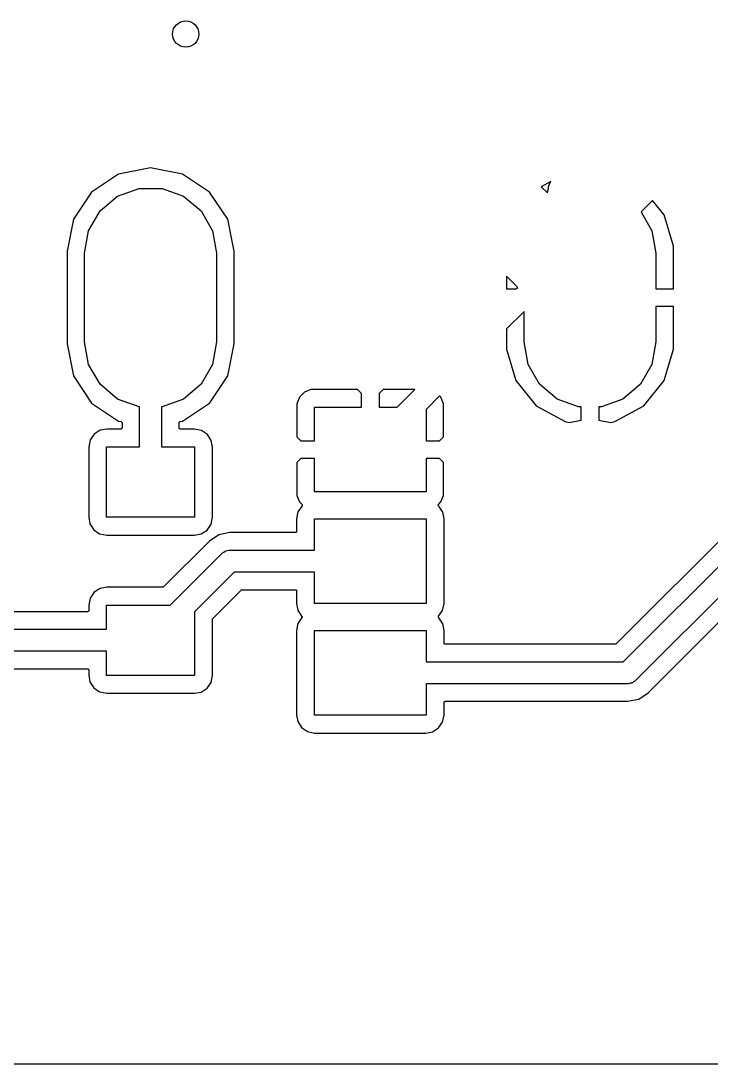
# Model space of a CAD drawing. Extents: x 0.3 to 75.7, y -92.7 to -0.5.
# Drawn here: x 27.62 to 35.48, y -92.72 to -80.85 of the extents above; entities that cross this region are included whole.
import ezdxf

# ---------------------------------------------------------------- set-up
doc = ezdxf.new("R2010")
doc.units = 0
doc.header["$MEASUREMENT"] = 0
doc.layers.add('BLACK', color=7, linetype='CONTINUOUS')

msp = doc.modelspace()

# ---------------------------------------------------------------- linework, layer by layer
at = {"layer": 'Black'}
for p, q in [((29.1, -82.5216), (28.7365, -82.5939)), ((29.4635, -82.5939), (29.1, -82.5216)), ((28.7365, -82.5939), (28.4284, -82.7998)), ((29.7716, -82.7998), (29.4635, -82.5939)), ((28.725, -82.8457), (28.9698, -82.7566)), ((28.9698, -82.7566), (29.2302, -82.7566)), ((29.2302, -82.7566), (29.475, -82.8457)), ((33.6547, -82.6774), (33.5446, -82.7375)), ((33.5446, -82.7375), (33.6149, -82.8078)), ((33.6188, -82.7933), (33.6302, -82.729)), ((33.6302, -82.729), (33.6412, -82.7099)), ((33.6412, -82.7099), (33.6468, -82.6887)), ((33.6468, -82.6887), (33.6547, -82.6774)), ((28.4284, -82.7998), (28.2225, -83.1079)), ((28.5255, -83.0131), (28.725, -82.8457)), ((29.475, -82.8457), (29.6745, -83.0131)), ((29.9774, -83.1079), (29.7716, -82.7998)), ((33.6149, -82.8078), (33.6188, -82.7933)), ((34.813, -82.8941), (34.6816, -83.0255)), ((34.9447, -83.0573), (34.813, -82.8941)), ((28.2225, -83.1079), (28.15, -83.4726)), ((28.3952, -83.2387), (28.5255, -83.0131)), ((29.6745, -83.0131), (29.8048, -83.2387)), ((30.0386, -83.4155), (29.9774, -83.1079)), ((34.6816, -83.0255), (34.8048, -83.2387)), ((35.05, -83.4149), (34.9447, -83.0573)), ((28.35, -83.4952), (28.3952, -83.2387)), ((29.8048, -83.2387), (29.85, -83.4952)), ((34.8048, -83.2387), (34.85, -83.4952)), ((28.15, -83.4726), (28.15, -84.5274)), ((30.05, -83.4726), (30.0386, -83.4155)), ((30.05, -84.087), (30.05, -83.4726)), ((35.05, -83.9), (35.05, -83.4149)), ((28.35, -84.5048), (28.35, -83.4952)), ((29.85, -83.4952), (29.85, -84.5048)), ((34.85, -83.4952), (34.85, -83.9)), ((33.2791, -83.8862), (33.15, -83.7571)), ((33.15, -83.7571), (33.15, -83.9)), ((33.15, -83.9), (33.257, -83.9)), ((33.257, -83.9), (33.2638, -83.8961)), ((33.2638, -83.8961), (33.2772, -83.8867)), ((33.2772, -83.8867), (33.2791, -83.8862)), ((34.85, -83.9), (35.05, -83.9)), ((30.05, -84.5274), (30.05, -84.087)), ((33.35, -84.1568), (33.15, -84.3568)), ((33.35, -84.5048), (33.35, -84.1568)), ((34.85, -84.1), (34.85, -84.5048)), ((35.05, -84.1), (34.85, -84.1)), ((35.05, -84.5851), (35.05, -84.1)), ((33.15, -84.3568), (33.15, -84.5851)), ((28.15, -84.5274), (28.2225, -84.8921)), ((28.3952, -84.7613), (28.35, -84.5048)), ((29.85, -84.5048), (29.8048, -84.7613)), ((29.9774, -84.8921), (30.05, -84.5274)), ((33.3952, -84.7613), (33.35, -84.5048)), ((34.85, -84.5048), (34.8048, -84.7613)), ((33.15, -84.5851), (33.2553, -84.9427)), ((34.9447, -84.9427), (35.05, -84.5851)), ((28.5255, -84.9869), (28.3952, -84.7613)), ((29.8048, -84.7613), (29.6745, -84.9869)), ((33.5255, -84.9869), (33.3952, -84.7613)), ((34.8048, -84.7613), (34.6745, -84.9869)), ((28.2225, -84.8921), (28.4284, -85.2002)), ((29.7732, -85.1978), (29.9774, -84.8921)), ((28.725, -85.1543), (28.5255, -84.9869)), ((29.6745, -84.9869), (29.475, -85.1543)), ((33.2553, -84.9427), (33.4891, -85.2323)), ((33.725, -85.1543), (33.5255, -84.9869)), ((34.6745, -84.9869), (34.475, -85.1543)), ((34.7109, -85.2323), (34.9447, -84.9427)), ((30.7954, -85.1341), (30.765, -85.2076)), ((30.8517, -85.0778), (30.7954, -85.1341)), ((30.9252, -85.0474), (30.8517, -85.0778)), ((31.4544, -85.0474), (30.9252, -85.0474)), ((31.5, -85.093), (31.4544, -85.0474)), ((31.5, -85.2474), (31.5, -85.093)), ((31.7456, -85.0474), (31.7, -85.093)), ((31.7, -85.093), (31.7, -85.2474)), ((32.1058, -85.0474), (31.7456, -85.0474)), ((31.9058, -85.2474), (32.1058, -85.0474)), ((32.3886, -85.1182), (32.235, -85.2718)), ((32.4046, -85.1341), (32.3886, -85.1182)), ((32.435, -85.2076), (32.4046, -85.1341)), ((28.4284, -85.2002), (28.7365, -85.4061)), ((28.9698, -85.2434), (28.725, -85.1543)), ((28.975, -85.2434), (28.9698, -85.2434)), ((28.975, -85.7), (28.975, -85.2434)), ((29.2302, -85.2434), (29.225, -85.2434)), ((29.225, -85.2434), (29.225, -85.7)), ((29.475, -85.1543), (29.2302, -85.2434)), ((29.4635, -85.4061), (29.7716, -85.2002)), ((29.7716, -85.2002), (29.7732, -85.1978)), ((29.7732, -85.1978), (29.7732, -85.1978)), ((30.765, -85.2076), (30.765, -85.5844)), ((30.965, -85.63), (30.965, -85.2474)), ((30.965, -85.2474), (31.5, -85.2474)), ((31.7, -85.2474), (31.9058, -85.2474)), ((32.435, -85.5844), (32.435, -85.2076)), ((33.4891, -85.2323), (33.8164, -85.4106)), ((33.9698, -85.2434), (33.725, -85.1543)), ((34, -85.2434), (33.9698, -85.2434)), ((34, -85.3948), (34, -85.2434)), ((34.2302, -85.2434), (34.2, -85.2434)), ((34.2, -85.2434), (34.2, -85.3948)), ((34.475, -85.1543), (34.2302, -85.2434)), ((34.3836, -85.4106), (34.7109, -85.2323)), ((32.235, -85.2718), (32.235, -85.63)), ((28.6012, -85.4958), (28.526, -85.51)), ((28.762, -85.4958), (28.6012, -85.4958)), ((28.7365, -85.4061), (28.7645, -85.4117)), ((28.7631, -85.4956), (28.762, -85.4958)), ((28.7643, -85.4956), (28.7631, -85.4956)), ((28.7653, -85.4952), (28.7643, -85.4956)), ((28.7645, -85.4117), (28.7665, -85.4124)), ((28.7664, -85.495), (28.7653, -85.4952)), ((28.7674, -85.4945), (28.7664, -85.495)), ((28.7665, -85.4124), (28.7685, -85.4132)), ((28.7685, -85.4941), (28.7674, -85.4945)), ((28.7685, -85.4132), (28.7686, -85.4133)), ((28.7694, -85.4934), (28.7685, -85.4941)), ((28.7686, -85.4133), (28.7687, -85.4133)), ((28.7687, -85.4133), (28.7703, -85.4147)), ((28.7704, -85.4928), (28.7694, -85.4934)), ((28.7703, -85.4147), (28.772, -85.4161)), ((28.7711, -85.4919), (28.7704, -85.4928)), ((28.772, -85.4912), (28.7711, -85.4919)), ((28.772, -85.4161), (28.772, -85.4162)), ((28.772, -85.4162), (28.7721, -85.4163)), ((28.7725, -85.4902), (28.772, -85.4912)), ((28.7721, -85.4163), (28.7732, -85.4181)), ((28.7733, -85.4893), (28.7725, -85.4902)), ((28.7732, -85.4181), (28.7742, -85.42)), ((28.7736, -85.4883), (28.7733, -85.4893)), ((28.7742, -85.4873), (28.7736, -85.4883)), ((28.7742, -85.42), (28.7742, -85.4201)), ((28.7742, -85.4201), (28.7743, -85.4203)), ((28.7744, -85.4862), (28.7742, -85.4873)), ((28.7743, -85.4203), (28.7746, -85.4223)), ((28.7748, -85.4851), (28.7744, -85.4862)), ((28.7746, -85.4223), (28.775, -85.4244)), ((28.775, -85.4828), (28.7748, -85.4839)), ((28.7748, -85.4839), (28.7748, -85.4851)), ((28.775, -85.4244), (28.775, -85.4828)), ((29.425, -85.4244), (29.4254, -85.4223)), ((29.425, -85.4828), (29.425, -85.4244)), ((29.4252, -85.4839), (29.425, -85.4828)), ((29.4252, -85.4851), (29.4252, -85.4839)), ((29.4256, -85.4862), (29.4252, -85.4851)), ((29.4254, -85.4223), (29.4257, -85.4203)), ((29.4258, -85.4873), (29.4256, -85.4862)), ((29.4257, -85.4203), (29.4258, -85.4201)), ((29.4258, -85.42), (29.4268, -85.4181)), ((29.4258, -85.4201), (29.4258, -85.42)), ((29.4264, -85.4883), (29.4258, -85.4873)), ((29.4267, -85.4893), (29.4264, -85.4883)), ((29.4275, -85.4902), (29.4267, -85.4893)), ((29.4268, -85.4181), (29.4279, -85.4163)), ((29.428, -85.4912), (29.4275, -85.4902)), ((29.4279, -85.4163), (29.428, -85.4162)), ((29.428, -85.4161), (29.4297, -85.4147)), ((29.428, -85.4162), (29.428, -85.4161)), ((29.4289, -85.4919), (29.428, -85.4912)), ((29.4296, -85.4928), (29.4289, -85.4919)), ((29.4306, -85.4934), (29.4296, -85.4928)), ((29.4297, -85.4147), (29.4313, -85.4133)), ((29.4315, -85.4941), (29.4306, -85.4934)), ((29.4313, -85.4133), (29.4314, -85.4133)), ((29.4314, -85.4133), (29.4315, -85.4132)), ((29.4315, -85.4132), (29.4335, -85.4124)), ((29.4326, -85.4945), (29.4315, -85.4941)), ((29.4336, -85.495), (29.4326, -85.4945)), ((29.4335, -85.4124), (29.4355, -85.4117)), ((29.4347, -85.4952), (29.4336, -85.495)), ((29.4357, -85.4956), (29.4347, -85.4952)), ((29.4355, -85.4117), (29.4635, -85.4061)), ((29.4369, -85.4956), (29.4357, -85.4956)), ((29.438, -85.4958), (29.4369, -85.4956)), ((29.5987, -85.4958), (29.438, -85.4958)), ((29.6793, -85.5122), (29.5987, -85.4958)), ((33.8164, -85.4106), (33.8641, -85.4204)), ((33.8641, -85.4204), (34, -85.3948)), ((34.2, -85.3948), (34.3359, -85.4204)), ((34.3359, -85.4204), (34.3836, -85.4106)), ((28.4578, -85.5538), (28.4122, -85.6207)), ((28.526, -85.51), (28.4578, -85.5538)), ((29.7462, -85.5578), (29.6793, -85.5122)), ((29.79, -85.626), (29.7462, -85.5578)), ((30.765, -85.5844), (30.8106, -85.63)), ((32.3894, -85.63), (32.435, -85.5844)), ((28.4122, -85.6207), (28.3958, -85.7013)), ((28.3958, -85.7013), (28.3958, -86.4988)), ((28.6, -86.5), (28.6, -85.7)), ((28.6, -85.7), (28.975, -85.7)), ((29.225, -85.7), (29.6, -85.7)), ((29.6, -85.7), (29.6, -86.5)), ((29.8042, -85.7012), (29.79, -85.626)), ((29.8042, -86.4987), (29.8042, -85.7012)), ((30.8106, -85.63), (30.965, -85.63)), ((32.235, -85.63), (32.3894, -85.63)), ((30.8106, -85.83), (30.765, -85.8756)), ((30.965, -85.83), (30.8106, -85.83)), ((30.965, -86.2126), (30.965, -85.83)), ((32.3894, -85.83), (32.235, -85.83)), ((32.235, -85.83), (32.235, -86.2126)), ((32.435, -85.8756), (32.3894, -85.83)), ((30.765, -85.8756), (30.765, -86.2524)), ((32.435, -86.2524), (32.435, -85.8756)), ((36.2712, -86.0692), (34.3992, -87.9412)), ((34.4782, -88.145), (36.475, -86.1482)), ((30.765, -86.2524), (30.7954, -86.3259)), ((30.7954, -86.3259), (30.8225, -86.3529)), ((32.235, -86.2126), (30.965, -86.2126)), ((32.3768, -86.3536), (32.4046, -86.3259)), ((32.4046, -86.3259), (32.435, -86.2524)), ((36.6884, -86.2884), (34.6184, -88.3584)), ((30.7772, -86.4381), (30.7608, -86.5187)), ((30.824, -86.3695), (30.7772, -86.4381)), ((30.8225, -86.3529), (30.8238, -86.3547)), ((30.8238, -86.3547), (30.825, -86.3565)), ((30.8249, -86.3675), (30.824, -86.3695)), ((30.8259, -86.3655), (30.8249, -86.3675)), ((30.825, -86.3565), (30.825, -86.3566)), ((30.825, -86.3566), (30.8251, -86.3566)), ((30.8251, -86.3566), (30.8257, -86.3588)), ((30.8257, -86.3588), (30.8262, -86.3608)), ((30.8261, -86.3632), (30.8259, -86.3653)), ((30.8259, -86.3653), (30.8259, -86.3654)), ((30.8259, -86.3654), (30.8259, -86.3655)), ((30.8263, -86.361), (30.8261, -86.3632)), ((30.8262, -86.3608), (30.8262, -86.3609)), ((30.8262, -86.3609), (30.8263, -86.361)), ((32.3731, -86.3617), (32.3736, -86.3595)), ((32.3731, -86.3618), (32.3731, -86.3617)), ((32.3731, -86.3617), (32.3731, -86.3617)), ((32.3733, -86.3639), (32.3731, -86.3618)), ((32.3735, -86.3662), (32.3733, -86.3639)), ((32.3735, -86.3663), (32.3735, -86.3662)), ((32.3735, -86.3662), (32.3735, -86.3662)), ((32.3745, -86.3683), (32.3735, -86.3663)), ((32.3736, -86.3595), (32.3742, -86.3574)), ((32.3742, -86.3573), (32.3755, -86.3556)), ((32.3742, -86.3574), (32.3742, -86.3573)), ((32.3742, -86.3574), (32.3742, -86.3574)), ((32.3754, -86.3703), (32.3745, -86.3683)), ((32.3755, -86.3704), (32.3754, -86.3703)), ((32.3754, -86.3703), (32.3754, -86.3703)), ((32.3755, -86.3556), (32.3767, -86.3537)), ((32.377, -86.3719), (32.3755, -86.3704)), ((32.3767, -86.3537), (32.3768, -86.3537)), ((32.3768, -86.3537), (32.3768, -86.3536)), ((32.3786, -86.3734), (32.377, -86.3719)), ((32.3786, -86.3735), (32.3786, -86.3734)), ((32.3787, -86.3735), (32.3786, -86.3735)), ((32.3812, -86.3752), (32.3787, -86.3735)), ((32.425, -86.4434), (32.3812, -86.3752)), ((32.4392, -86.5186), (32.425, -86.4434)), ((34.7607, -88.4989), (36.8289, -86.4307)), ((28.3958, -86.4988), (28.41, -86.574)), ((29.6, -86.5), (28.6, -86.5)), ((29.7878, -86.5793), (29.8042, -86.4987)), ((30.7608, -86.5187), (30.7608, -86.662)), ((30.965, -86.875), (30.965, -86.5174)), ((30.965, -86.5174), (32.235, -86.5174)), ((32.235, -86.5174), (32.235, -87.4826)), ((32.4392, -87.4813), (32.4392, -86.5186)), ((28.41, -86.574), (28.4538, -86.6422)), ((28.4538, -86.6422), (28.5207, -86.6878)), ((29.674, -86.69), (29.7422, -86.6462)), ((29.7422, -86.6462), (29.7878, -86.5793)), ((30.0013, -86.675), (29.8757, -86.7)), ((30.7478, -86.675), (30.0013, -86.675)), ((30.7489, -86.6748), (30.7478, -86.675)), ((30.7501, -86.6748), (30.7489, -86.6748)), ((30.7512, -86.6744), (30.7501, -86.6748)), ((30.7523, -86.6742), (30.7512, -86.6744)), ((30.7533, -86.6736), (30.7523, -86.6742)), ((30.7543, -86.6733), (30.7533, -86.6736)), ((30.7552, -86.6725), (30.7543, -86.6733)), ((30.7562, -86.672), (30.7552, -86.6725)), ((30.7569, -86.6711), (30.7562, -86.672)), ((30.7578, -86.6704), (30.7569, -86.6711)), ((30.7584, -86.6694), (30.7578, -86.6704)), ((30.7591, -86.6685), (30.7584, -86.6694)), ((30.7595, -86.6674), (30.7591, -86.6685)), ((30.76, -86.6664), (30.7595, -86.6674)), ((30.7602, -86.6653), (30.76, -86.6664)), ((30.7606, -86.6643), (30.7602, -86.6653)), ((30.7608, -86.662), (30.7606, -86.6631)), ((30.7606, -86.6631), (30.7606, -86.6643)), ((28.5207, -86.6878), (28.6013, -86.7042)), ((28.6013, -86.7042), (29.5988, -86.7042)), ((29.7693, -86.7711), (29.2484, -87.292)), ((29.5988, -86.7042), (29.674, -86.69)), ((29.8757, -86.7), (29.7693, -86.7711)), ((29.3232, -87.5), (29.9116, -86.9116)), ((29.9116, -86.9116), (29.9161, -86.9085)), ((29.9161, -86.9085), (29.9197, -86.9042)), ((29.9197, -86.9042), (29.9338, -86.8961)), ((29.9338, -86.8961), (29.9472, -86.8867)), ((29.9472, -86.8867), (29.9525, -86.8853)), ((29.9525, -86.8853), (29.9572, -86.8825)), ((29.9572, -86.8825), (29.9733, -86.8797)), ((29.9733, -86.8797), (29.9891, -86.8755)), ((29.9891, -86.8755), (29.9946, -86.876)), ((29.9946, -86.876), (30, -86.875)), ((30, -86.875), (30.965, -86.875)), ((30.0518, -87.125), (29.6, -87.5768)), ((30.965, -87.125), (30.0518, -87.125)), ((30.965, -87.4826), (30.965, -87.125)), ((28.4578, -87.3538), (28.4122, -87.4207)), ((28.526, -87.31), (28.4578, -87.3538)), ((28.6012, -87.2958), (28.526, -87.31)), ((29.2392, -87.2958), (28.6012, -87.2958)), ((29.2397, -87.2957), (29.2392, -87.2958)), ((29.2403, -87.2958), (29.2397, -87.2957)), ((29.2419, -87.2953), (29.2403, -87.2958)), ((29.2436, -87.295), (29.2419, -87.2953)), ((29.2441, -87.2948), (29.2436, -87.295)), ((29.2447, -87.2946), (29.2441, -87.2948)), ((29.2461, -87.2936), (29.2447, -87.2946)), ((29.2475, -87.2928), (29.2461, -87.2936)), ((29.2479, -87.2923), (29.2475, -87.2928)), ((29.2484, -87.292), (29.2479, -87.2923)), ((29.808, -87.6516), (30.1308, -87.3288)), ((30.1308, -87.3288), (30.1313, -87.3285)), ((30.1313, -87.3285), (30.1316, -87.328)), ((30.1316, -87.328), (30.1331, -87.3272)), ((30.1331, -87.3272), (30.1345, -87.3262)), ((30.1345, -87.3262), (30.1351, -87.3261)), ((30.1351, -87.3261), (30.1356, -87.3258)), ((30.1356, -87.3258), (30.1372, -87.3255)), ((30.1372, -87.3255), (30.1389, -87.325)), ((30.1389, -87.325), (30.1394, -87.3251)), ((30.1394, -87.3251), (30.14, -87.325)), ((30.14, -87.325), (30.7478, -87.325)), ((30.7478, -87.325), (30.7489, -87.3252)), ((30.7489, -87.3252), (30.7501, -87.3252)), ((30.7501, -87.3252), (30.7512, -87.3256)), ((30.7512, -87.3256), (30.7523, -87.3258)), ((30.7523, -87.3258), (30.7533, -87.3264)), ((30.7533, -87.3264), (30.7543, -87.3267)), ((30.7543, -87.3267), (30.7552, -87.3275)), ((30.7552, -87.3275), (30.7562, -87.328)), ((30.7562, -87.328), (30.7569, -87.3289)), ((30.7569, -87.3289), (30.7578, -87.3296)), ((30.7578, -87.3296), (30.7584, -87.3306)), ((30.7584, -87.3306), (30.7591, -87.3315)), ((30.7591, -87.3315), (30.7595, -87.3326)), ((30.7595, -87.3326), (30.76, -87.3336)), ((30.76, -87.3336), (30.7602, -87.3347)), ((30.7602, -87.3347), (30.7606, -87.3357)), ((30.7606, -87.3357), (30.7606, -87.3369)), ((30.7606, -87.3369), (30.7608, -87.338)), ((30.7608, -87.338), (30.7608, -87.4814)), ((28.4122, -87.4207), (28.3958, -87.5013)), ((28.3958, -87.5013), (28.3958, -87.562)), ((28.6, -87.775), (28.6, -87.5)), ((28.6, -87.5), (29.3232, -87.5)), ((30.7608, -87.4814), (30.775, -87.5566)), ((32.235, -87.4826), (30.965, -87.4826)), ((32.4228, -87.5619), (32.4392, -87.4813)), ((28.3828, -87.575), (27.3172, -87.575)), ((28.3839, -87.5748), (28.3828, -87.575)), ((28.3851, -87.5748), (28.3839, -87.5748)), ((28.3862, -87.5744), (28.3851, -87.5748)), ((28.3873, -87.5742), (28.3862, -87.5744)), ((28.3883, -87.5736), (28.3873, -87.5742)), ((28.3893, -87.5733), (28.3883, -87.5736)), ((28.3902, -87.5725), (28.3893, -87.5733)), ((28.3912, -87.572), (28.3902, -87.5725)), ((28.3919, -87.5711), (28.3912, -87.572)), ((28.3928, -87.5704), (28.3919, -87.5711)), ((28.3934, -87.5694), (28.3928, -87.5704)), ((28.3941, -87.5685), (28.3934, -87.5694)), ((28.3945, -87.5674), (28.3941, -87.5685)), ((28.395, -87.5664), (28.3945, -87.5674)), ((28.3952, -87.5653), (28.395, -87.5664)), ((28.3956, -87.5643), (28.3952, -87.5653)), ((28.3958, -87.562), (28.3956, -87.5631)), ((28.3956, -87.5631), (28.3956, -87.5643)), ((29.6, -87.5768), (29.6, -88.3)), ((30.775, -87.5566), (30.819, -87.6251)), ((30.819, -87.6251), (30.8193, -87.6253)), ((30.8193, -87.6253), (30.8202, -87.626)), ((30.8202, -87.626), (30.8209, -87.6269)), ((30.8209, -87.6269), (30.8217, -87.6277)), ((30.8217, -87.6277), (30.8222, -87.6287)), ((30.8222, -87.6287), (30.8229, -87.6296)), ((30.8229, -87.6296), (30.8232, -87.6307)), ((30.8232, -87.6307), (30.8237, -87.6318)), ((30.8237, -87.6318), (30.8238, -87.6329)), ((30.8238, -87.6374), (30.8237, -87.6385)), ((30.8238, -87.6329), (30.8241, -87.634)), ((30.8241, -87.6363), (30.8238, -87.6374)), ((30.8241, -87.634), (30.824, -87.6351)), ((30.824, -87.6351), (30.8241, -87.6363)), ((32.3759, -87.6337), (32.3762, -87.6326)), ((32.376, -87.6349), (32.3759, -87.6337)), ((32.3759, -87.636), (32.376, -87.6349)), ((32.3762, -87.6371), (32.3759, -87.636)), ((32.3762, -87.6326), (32.3763, -87.6315)), ((32.3763, -87.6382), (32.3762, -87.6371)), ((32.3763, -87.6315), (32.3767, -87.6305)), ((32.3767, -87.6305), (32.377, -87.6294)), ((32.377, -87.6294), (32.3776, -87.6284)), ((32.3776, -87.6284), (32.3781, -87.6274)), ((32.3781, -87.6274), (32.4228, -87.5619)), ((29.8042, -87.6597), (29.8047, -87.6581)), ((29.8043, -87.6603), (29.8042, -87.6597)), ((29.8042, -87.6608), (29.8043, -87.6603)), ((29.8042, -88.2987), (29.8042, -87.6608)), ((29.8047, -87.6581), (29.805, -87.6564)), ((29.805, -87.6564), (29.8052, -87.6559)), ((29.8052, -87.6559), (29.8054, -87.6553)), ((29.8054, -87.6553), (29.8064, -87.6539)), ((29.8064, -87.6539), (29.8072, -87.6525)), ((29.8072, -87.6525), (29.8077, -87.6521)), ((29.8077, -87.6521), (29.808, -87.6516)), ((30.7772, -87.7081), (30.7608, -87.7887)), ((30.8219, -87.6426), (30.7772, -87.7081)), ((30.8224, -87.6416), (30.8219, -87.6426)), ((30.823, -87.6406), (30.8224, -87.6416)), ((30.8233, -87.6395), (30.823, -87.6406)), ((30.8237, -87.6385), (30.8233, -87.6395)), ((32.3768, -87.6393), (32.3763, -87.6382)), ((32.3771, -87.6404), (32.3768, -87.6393)), ((32.3778, -87.6413), (32.3771, -87.6404)), ((32.3783, -87.6423), (32.3778, -87.6413)), ((32.3791, -87.6431), (32.3783, -87.6423)), ((32.3798, -87.644), (32.3791, -87.6431)), ((32.3807, -87.6447), (32.3798, -87.644)), ((32.381, -87.6449), (32.3807, -87.6447)), ((32.425, -87.7134), (32.381, -87.6449)), ((32.4392, -87.7886), (32.425, -87.7134)), ((27.1, -87.775), (28.6, -87.775)), ((30.7608, -87.7887), (30.7608, -88.7514)), ((30.965, -88.7526), (30.965, -87.7874)), ((30.965, -87.7874), (32.235, -87.7874)), ((32.235, -87.7874), (32.235, -88.145)), ((32.4392, -87.932), (32.4392, -87.7886)), ((32.4394, -87.9331), (32.4392, -87.932)), ((32.4394, -87.9343), (32.4394, -87.9331)), ((32.4398, -87.9353), (32.4394, -87.9343)), ((32.44, -87.9364), (32.4398, -87.9353)), ((32.4405, -87.9374), (32.44, -87.9364)), ((32.4409, -87.9385), (32.4405, -87.9374)), ((32.4416, -87.9394), (32.4409, -87.9385)), ((32.4422, -87.9404), (32.4416, -87.9394)), ((32.4431, -87.9411), (32.4422, -87.9404)), ((32.4438, -87.942), (32.4431, -87.9411)), ((32.4448, -87.9425), (32.4438, -87.942)), ((32.4457, -87.9433), (32.4448, -87.9425)), ((32.4467, -87.9436), (32.4457, -87.9433)), ((32.4477, -87.9442), (32.4467, -87.9436)), ((32.4488, -87.9444), (32.4477, -87.9442)), ((32.4499, -87.9448), (32.4488, -87.9444)), ((32.4511, -87.9448), (32.4499, -87.9448)), ((32.4522, -87.945), (32.4511, -87.9448)), ((34.39, -87.945), (32.4522, -87.945)), ((34.3906, -87.9449), (34.39, -87.945)), ((34.3911, -87.945), (34.3906, -87.9449)), ((34.3928, -87.9445), (34.3911, -87.945)), ((34.3944, -87.9442), (34.3928, -87.9445)), ((34.3949, -87.9439), (34.3944, -87.9442)), ((34.3955, -87.9438), (34.3949, -87.9439)), ((34.3969, -87.9428), (34.3955, -87.9438)), ((34.3984, -87.942), (34.3969, -87.9428)), ((34.3987, -87.9415), (34.3984, -87.942)), ((34.3992, -87.9412), (34.3987, -87.9415)), ((28.6, -88.025), (27.1, -88.025)), ((28.6, -88.3), (28.6, -88.025)), ((27.3172, -88.225), (28.3828, -88.225)), ((28.3828, -88.225), (28.3839, -88.2252)), ((28.3839, -88.2252), (28.3851, -88.2252)), ((28.3851, -88.2252), (28.3862, -88.2256)), ((28.3862, -88.2256), (28.3873, -88.2258)), ((28.3873, -88.2258), (28.3883, -88.2264)), ((28.3883, -88.2264), (28.3893, -88.2267)), ((28.3893, -88.2267), (28.3902, -88.2275)), ((28.3902, -88.2275), (28.3912, -88.228)), ((28.3912, -88.228), (28.3919, -88.2289)), ((28.3919, -88.2289), (28.3928, -88.2296)), ((28.3928, -88.2296), (28.3934, -88.2306)), ((28.3934, -88.2306), (28.3941, -88.2315)), ((32.235, -88.145), (34.4782, -88.145)), ((28.3941, -88.2315), (28.3945, -88.2326)), ((28.3945, -88.2326), (28.395, -88.2336)), ((28.395, -88.2336), (28.3952, -88.2347)), ((28.3952, -88.2347), (28.3956, -88.2357)), ((28.3956, -88.2357), (28.3956, -88.2369)), ((28.3956, -88.2369), (28.3958, -88.238)), ((28.3958, -88.238), (28.3958, -88.2988)), ((28.3958, -88.2988), (28.41, -88.374)), ((29.6, -88.3), (28.6, -88.3)), ((29.7878, -88.3793), (29.8042, -88.2987)), ((28.41, -88.374), (28.4538, -88.4422)), ((28.4538, -88.4422), (28.5207, -88.4878)), ((29.674, -88.49), (29.7422, -88.4462)), ((29.7422, -88.4462), (29.7878, -88.3793)), ((34.53, -88.395), (32.235, -88.395)), ((32.235, -88.395), (32.235, -88.7526)), ((34.5354, -88.394), (34.53, -88.395)), ((34.5409, -88.3945), (34.5354, -88.394)), ((34.5567, -88.3903), (34.5409, -88.3945)), ((34.5728, -88.3875), (34.5567, -88.3903)), ((34.5775, -88.3847), (34.5728, -88.3875)), ((34.5828, -88.3833), (34.5775, -88.3847)), ((34.5962, -88.3739), (34.5828, -88.3833)), ((34.6103, -88.3658), (34.5962, -88.3739)), ((34.6139, -88.3615), (34.6103, -88.3658)), ((34.6184, -88.3584), (34.6139, -88.3615)), ((28.5207, -88.4878), (28.6013, -88.5042)), ((28.6013, -88.5042), (29.5988, -88.5042)), ((29.5988, -88.5042), (29.674, -88.49)), ((34.5287, -88.595), (34.6543, -88.57)), ((34.6543, -88.57), (34.7607, -88.4989)), ((32.4392, -88.608), (32.4394, -88.6069)), ((32.4392, -88.7513), (32.4392, -88.608)), ((32.4394, -88.6057), (32.4398, -88.6047)), ((32.4394, -88.6069), (32.4394, -88.6057)), ((32.4398, -88.6047), (32.44, -88.6036)), ((32.44, -88.6036), (32.4405, -88.6026)), ((32.4405, -88.6026), (32.4409, -88.6015)), ((32.4409, -88.6015), (32.4416, -88.6006)), ((32.4416, -88.6006), (32.4422, -88.5996)), ((32.4422, -88.5996), (32.4431, -88.5989)), ((32.4431, -88.5989), (32.4438, -88.598)), ((32.4438, -88.598), (32.4448, -88.5975)), ((32.4448, -88.5975), (32.4457, -88.5967)), ((32.4457, -88.5967), (32.4467, -88.5964)), ((32.4467, -88.5964), (32.4477, -88.5958)), ((32.4477, -88.5958), (32.4488, -88.5956)), ((32.4488, -88.5956), (32.4499, -88.5952)), ((32.4499, -88.5952), (32.4511, -88.5952)), ((32.4511, -88.5952), (32.4522, -88.595)), ((32.4522, -88.595), (34.5287, -88.595)), ((30.7608, -88.7514), (30.775, -88.8266)), ((32.235, -88.7526), (30.965, -88.7526)), ((32.4228, -88.8319), (32.4392, -88.7513)), ((30.775, -88.8266), (30.8188, -88.8948)), ((30.8188, -88.8948), (30.8857, -88.9404)), ((30.8857, -88.9404), (30.9663, -88.9568)), ((32.2338, -88.9568), (32.309, -88.9426)), ((32.309, -88.9426), (32.3772, -88.8988)), ((32.3772, -88.8988), (32.4228, -88.8319)), ((30.9663, -88.9568), (32.2338, -88.9568)), ((75.712, -92.725), (0.288, -92.725))]:
    msp.add_line(p, q, dxfattribs=at)
msp.add_circle((29.5, -81), 0.15, dxfattribs=at)

doc.saveas('drawing.dxf')
